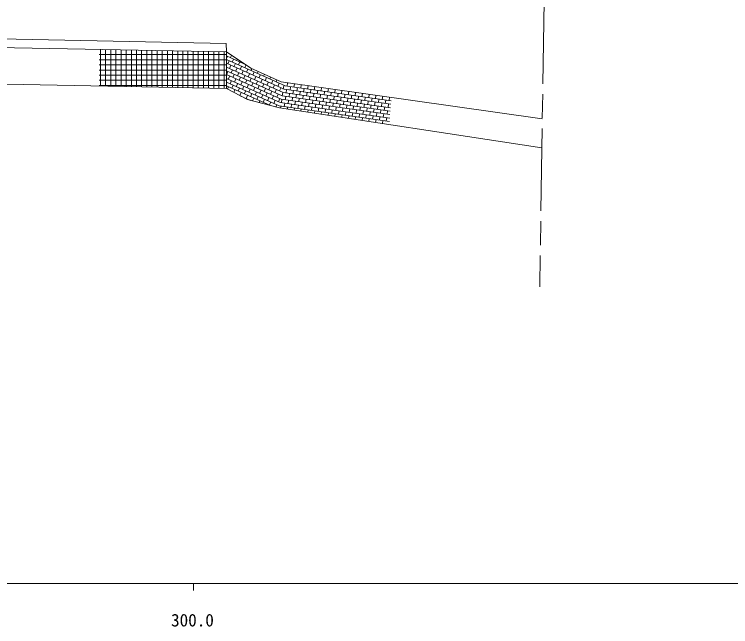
# Model space of a CAD drawing. Units: millimetres, scale not verified. Extents: x 40000 to 680000, y 20000 to 380000.
# Drawn here: x 341889 to 446257, y 198715 to 287870 of the extents above; entities that cross this region are included whole.
import ezdxf
from ezdxf.enums import TextEntityAlignment as Align

# ---------------------------------------------------------------- set-up
doc = ezdxf.new("R2010")
doc.units = ezdxf.units.MM
doc.header["$LTSCALE"] = 1000
doc.linetypes.add('CHAIN', pattern=[18.5, 12, -1.5, 3.5, -1.5])
for name, color, linetype, lineweight in [('M-BGD', 7, 'Continuous', 13), ('M-BMK', 2, 'CHAIN', 13), ('M-TTL-BAND', 7, 'Continuous', 13)]:
    doc.layers.add(name, color=color, linetype=linetype, lineweight=lineweight)
doc.styles.add('ＭＳ ゴシック', font='')
doc.styles.get('ＭＳ ゴシック').set_extended_font_data('MS Gothic')

msp = doc.modelspace()

# ---------------------------------------------------------------- linework, layer by layer
at = {"layer": 'M-BGD'}
for p, q in [((372778, 282388), (372775, 283634)), ((354230, 282012), (372780, 282012)), ((354439, 277424), (354439, 282738)), ((355189, 277409), (355189, 282723)), ((355939, 277394), (355939, 282709)), ((356689, 277380), (356689, 282695)), ((357439, 277365), (357439, 282680)), ((358189, 277350), (358189, 282666)), ((358939, 277335), (358939, 282652)), ((359689, 277321), (359689, 282637)), ((360439, 277306), (360439, 282623)), ((361189, 277291), (361189, 282609)), ((361939, 277276), (361939, 282594)), ((362689, 277261), (362689, 282580)), ((363439, 277247), (363439, 282566)), ((364189, 277232), (364189, 282552)), ((364939, 277217), (364939, 282537)), ((365689, 277202), (365689, 282523)), ((366439, 277187), (366439, 282509)), ((367189, 277173), (367189, 282494)), ((367939, 277158), (367939, 282480)), ((368689, 277143), (368689, 282466)), ((369439, 277128), (369439, 282451)), ((370189, 277113), (370189, 282437)), ((370939, 277099), (370939, 282423)), ((371689, 277084), (371689, 282409)), ((372439, 277069), (372439, 282394)), ((376368, 280009), (372778, 282388)), ((372808, 277062), (372778, 282388)), ((375345, 280687), (372781, 281838)), ((373528, 281891), (373383, 281568)), ((354235, 281262), (372784, 281262)), ((372926, 281773), (372783, 281453)), ((372784, 281289), (381335, 277450)), ((373178, 281112), (372973, 280656)), ((373839, 281363), (373634, 280907)), ((374372, 281331), (374295, 281159)), ((374751, 280954), (374546, 280498)), ((375217, 280772), (375207, 280749)), ((354240, 280512), (372788, 280512)), ((354245, 279762), (372793, 279762)), ((372787, 280739), (381195, 276964)), ((372790, 280190), (381055, 276479)), ((373429, 280451), (373224, 279995)), ((373680, 279790), (373476, 279334)), ((374090, 280702), (373885, 280246)), ((374341, 280041), (374137, 279585)), ((375002, 280293), (374798, 279837)), ((375640, 280492), (375458, 280088)), ((375915, 279883), (375710, 279427)), ((380765, 278035), (376368, 280009)), ((376494, 279953), (376371, 279678)), ((354251, 279012), (372797, 279012)), ((372793, 279640), (380915, 275994)), ((372796, 279091), (380774, 275509)), ((373020, 279539), (372815, 279083)), ((373271, 278878), (373066, 278422)), ((373932, 279129), (373727, 278673)), ((374593, 279381), (374388, 278924)), ((374844, 278720), (374639, 278263)), ((375254, 279632), (375049, 279176)), ((375505, 278971), (375300, 278515)), ((376166, 279222), (375961, 278766)), ((376827, 279474), (376622, 279018)), ((377078, 278813), (376873, 278357)), ((377406, 279543), (377283, 279269)), ((377739, 279064), (377534, 278608)), ((378318, 279134), (378195, 278859)), ((379231, 278724), (379108, 278450)), ((354256, 278262), (372801, 278262)), ((372799, 278542), (380634, 275024)), ((372802, 277992), (380494, 274539)), ((372861, 277966), (372803, 277836)), ((373522, 278217), (373317, 277761)), ((374183, 278468), (373978, 278012)), ((374434, 277807), (374230, 277351)), ((375095, 278059), (374891, 277603)), ((375756, 278310), (375552, 277854)), ((376008, 277649), (375803, 277193)), ((376417, 278561), (376212, 278105)), ((376669, 277900), (376464, 277444)), ((377330, 278152), (377125, 277696)), ((377990, 278403), (377786, 277947)), ((378242, 277742), (378037, 277286)), ((378651, 278654), (378447, 278198)), ((378903, 277994), (378698, 277537)), ((379564, 278245), (379359, 277789)), ((380143, 278314), (380020, 278040)), ((380476, 277835), (380271, 277379)), ((418814, 272664), (380765, 278035)), ((381707, 277902), (381637, 277407)), ((382697, 277762), (382627, 277267)), ((383687, 277623), (383617, 277127)), ((354261, 277512), (372805, 277512)), ((379192, 274575), (372806, 277443)), ((375837, 275446), (372808, 277062)), ((373113, 277305), (372966, 276977)), ((373774, 277556), (373569, 277100)), ((374025, 276895), (373850, 276506)), ((374686, 277146), (374481, 276690)), ((375347, 277398), (375142, 276942)), ((375598, 276737), (375393, 276281)), ((376259, 276988), (376054, 276532)), ((376920, 277240), (376715, 276783)), ((377171, 276579), (376967, 276122)), ((377581, 277491), (377376, 277035)), ((377832, 276830), (377627, 276374)), ((378493, 277081), (378288, 276625)), ((379154, 277333), (378949, 276876)), ((379405, 276672), (379201, 276216)), ((379815, 277584), (379610, 277128)), ((380066, 276923), (379862, 276467)), ((380702, 277119), (380523, 276718)), ((381142, 277477), (381072, 276982)), ((396738, 274771), (381195, 276964)), ((396778, 275270), (381335, 277450)), ((381567, 276912), (381497, 276417)), ((382132, 277337), (382062, 276842)), ((382557, 276772), (382487, 276277)), ((383122, 277197), (383052, 276702)), ((383547, 276632), (383477, 276137)), ((384112, 277058), (384042, 276563)), ((384677, 277483), (384607, 276988)), ((385102, 276918), (385033, 276423)), ((385667, 277343), (385598, 276848)), ((386093, 276778), (386023, 276283)), ((386658, 277203), (386588, 276708)), ((387083, 276638), (387013, 276143)), ((387648, 277064), (387578, 276568)), ((388638, 276924), (388568, 276429)), ((389628, 276784), (389558, 276289)), ((390618, 276644), (390549, 276149)), ((374937, 276486), (374735, 276034)), ((376297, 275327), (374802, 275998)), ((375189, 275825), (375177, 275798)), ((375849, 276076), (375645, 275620)), ((376510, 276327), (376306, 275871)), ((376762, 275666), (376577, 275254)), ((377423, 275918), (377218, 275462)), ((378084, 276169), (377879, 275713)), ((378745, 276420), (378540, 275964)), ((378996, 275759), (378791, 275303)), ((379657, 276011), (379452, 275555)), ((380318, 276262), (380113, 275806)), ((380569, 275601), (380364, 275145)), ((396658, 273772), (380915, 275994)), ((381002, 276487), (380932, 275992)), ((396698, 274271), (381055, 276479)), ((381427, 275922), (381357, 275427)), ((381992, 276347), (381922, 275852)), ((382417, 275782), (382347, 275287)), ((382982, 276207), (382912, 275712)), ((383408, 275642), (383338, 275147)), ((383973, 276067), (383903, 275572)), ((384538, 276493), (384468, 275998)), ((384963, 275928), (384893, 275433)), ((385528, 276353), (385458, 275858)), ((385953, 275788), (385883, 275293)), ((386518, 276213), (386448, 275718)), ((386943, 275648), (386873, 275153)), ((387508, 276073), (387438, 275578)), ((388073, 276499), (388003, 276003)), ((388498, 275934), (388428, 275438)), ((389063, 276359), (388993, 275864)), ((389488, 275794), (389419, 275299)), ((390053, 276219), (389984, 275724)), ((390479, 275654), (390409, 275159)), ((391044, 276079), (390974, 275584)), ((391609, 276504), (391539, 276009)), ((392034, 275939), (391964, 275444)), ((392599, 276365), (392529, 275870)), ((393024, 275800), (392954, 275305)), ((393589, 276225), (393519, 275730)), ((394014, 275660), (393944, 275165)), ((394579, 276085), (394509, 275590)), ((395569, 275945), (395499, 275450)), ((396559, 275806), (396490, 275311)), ((380504, 274235), (375837, 275446)), ((376101, 275415), (376086, 275382)), ((377674, 275257), (377558, 274999)), ((378335, 275508), (378130, 275052)), ((378586, 274847), (378540, 274744)), ((379247, 275098), (379042, 274642)), ((379908, 275350), (379703, 274894)), ((380159, 274689), (380013, 274362)), ((396537, 272274), (380494, 274539)), ((396577, 272773), (380634, 275024)), ((380722, 274506), (380680, 274208)), ((396617, 273273), (380774, 275509)), ((380862, 275497), (380792, 275001)), ((381287, 274932), (381218, 274436)), ((381852, 275357), (381783, 274862)), ((382278, 274792), (382208, 274297)), ((382843, 275217), (382773, 274722)), ((383268, 274652), (383198, 274157)), ((383833, 275077), (383763, 274582)), ((384258, 274512), (384188, 274017)), ((384398, 275502), (384328, 275007)), ((384823, 274937), (384753, 274442)), ((385388, 275363), (385318, 274868)), ((385813, 274798), (385743, 274303)), ((386378, 275223), (386308, 274728)), ((386803, 274658), (386733, 274163)), ((387368, 275083), (387298, 274588)), ((387794, 274518), (387724, 274023)), ((387933, 275508), (387863, 275013)), ((388358, 274943), (388289, 274448)), ((388923, 275369), (388854, 274874)), ((389349, 274804), (389279, 274309)), ((389914, 275229), (389844, 274734)), ((390339, 274664), (390269, 274169)), ((390904, 275089), (390834, 274594)), ((391329, 274524), (391259, 274029)), ((391469, 275514), (391399, 275019)), ((391894, 274949), (391824, 274454)), ((392459, 275375), (392389, 274879)), ((392884, 274810), (392814, 274314)), ((393449, 275235), (393379, 274740)), ((393874, 274670), (393805, 274175)), ((394439, 275095), (394369, 274600)), ((394865, 274530), (394795, 274035)), ((395004, 275520), (394934, 275025)), ((395430, 274955), (395360, 274460)), ((395995, 275380), (395925, 274885)), ((396420, 274815), (396350, 274320)), ((418753, 268427), (380504, 274235)), ((381713, 274367), (381669, 274058)), ((382703, 274227), (382658, 273908)), ((383693, 274087), (383646, 273757)), ((384683, 273947), (384635, 273607)), ((385248, 274373), (385178, 273877)), ((385673, 273808), (385624, 273457)), ((386238, 274233), (386168, 273738)), ((386664, 273668), (386613, 273307)), ((387229, 274093), (387159, 273598)), ((387654, 273528), (387601, 273157)), ((388219, 273953), (388149, 273458)), ((388784, 274378), (388714, 273883)), ((389209, 273813), (389139, 273318)), ((389774, 274239), (389704, 273744)), ((390199, 273674), (390129, 273179)), ((390764, 274099), (390694, 273604)), ((391189, 273534), (391119, 273039)), ((391754, 273959), (391684, 273464)), ((392319, 274384), (392249, 273889)), ((392744, 273819), (392675, 273324)), ((393309, 274245), (393240, 273749)), ((393735, 273680), (393665, 273185)), ((394300, 274105), (394230, 273610)), ((394725, 273540), (394655, 273045)), ((395290, 273965), (395220, 273470)), ((395855, 274390), (395785, 273895)), ((396280, 273825), (396210, 273330)), ((388644, 273388), (388590, 273007)), ((389634, 273248), (389579, 272857)), ((390624, 273109), (390568, 272707)), ((391614, 272969), (391556, 272556)), ((392179, 273394), (392110, 272899)), ((392605, 272829), (392545, 272406)), ((393170, 273254), (393100, 272759)), ((393595, 272689), (393534, 272256)), ((394160, 273115), (394090, 272620)), ((394585, 272550), (394522, 272106)), ((395150, 272975), (395080, 272480)), ((395575, 272410), (395511, 271956)), ((395715, 273400), (395645, 272905)), ((396140, 272835), (396070, 272340))]:
    msp.add_line(p, q, dxfattribs=at)
for points in [[(372775, 283634), (285674, 285418), (208770, 286656)], [(372778, 282388), (241397, 284893), (208769, 285223)], [(372808, 277062), (251822, 279448), (208765, 280217)]]:
    msp.add_lwpolyline(points, dxfattribs=at)
at = {"layer": 'M-BMK'}
msp.add_line((419063, 289734), (418458, 248211), dxfattribs=at)
at = {"layer": 'M-TTL-BAND'}
for p, q in [((40000, 205000), (579000, 205000)), ((368000, 205000), (368000, 204000))]:
    msp.add_line(p, q, dxfattribs=at)

# ---------------------------------------------------------------- texts
at = {"layer": 'M-TTL-BAND', "style": 'ＭＳ ゴシック'}
msp.add_text('300.0', height=1833, dxfattribs=at).set_placement((367844, 198195), align=Align.BOTTOM_CENTER)

doc.saveas('drawing.dxf')
